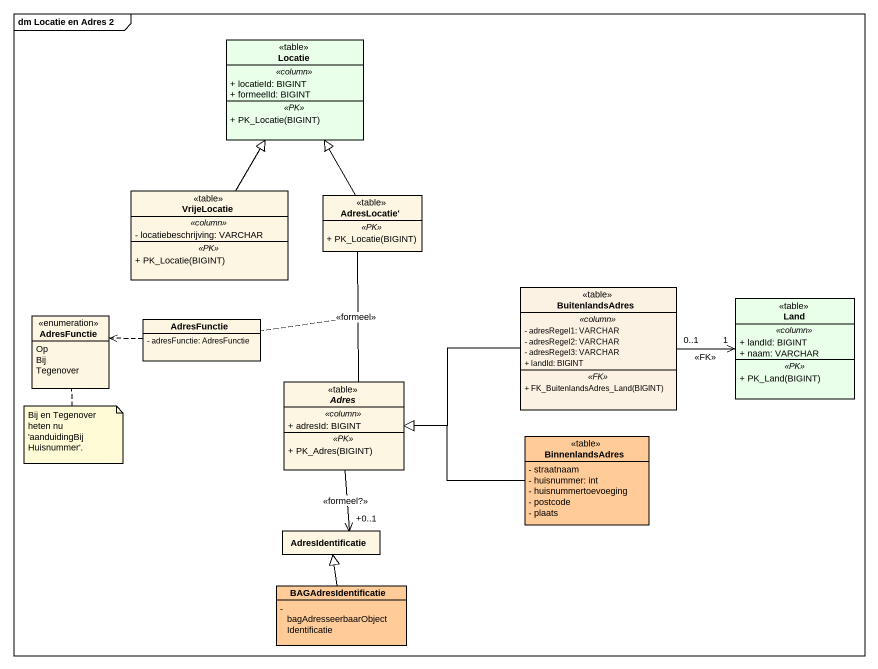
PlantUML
@startuml
mainframe dm Locatie en Adres 2
hide circle
hide empty members
skinparam classAttributeIconSize 0
class Locatie <<table>> #E9FFE9 {
  .. <<column>> ..
  + locatieId: BIGINT
  + formeelId: BIGINT
  .. <<PK>> ..
  + PK_Locatie(BIGINT)
}
class VrijeLocatie <<table>> {
  .. <<column>> ..
  - locatiebeschrijving: VARCHAR
  .. <<PK>> ..
  + PK_Locatie(BIGINT)
}
class "AdresLocatie'" as AdresLocatie <<table>> {
  .. <<PK>> ..
  + PK_Locatie(BIGINT)
}
class BuitenlandsAdres <<table>> #FCF2E3 {
  .. <<column>> ..
  - adresRegel1: VARCHAR
  - adresRegel2: VARCHAR
  - adresRegel3: VARCHAR
  + landId: BIGINT
  .. <<FK>> ..
  + FK_BuitenlandsAdres_Land(BIGINT)
}
class Land <<table>> #E9FFE9 {
  .. <<column>> ..
  + landId: BIGINT
  + naam: VARCHAR
  .. <<PK>> ..
  + PK_Land(BIGINT)
}
enum AdresFunctie {
  Op
  Bij
  Tegenover
}
class "AdresFunctie" as AdresFunctie_2 {
  - adresFunctie: AdresFunctie
}
abstract class Adres <<table>> {
  .. <<column>> ..
  + adresId: BIGINT
  .. <<PK>> ..
  + PK_Adres(BIGINT)
}
class BinnenlandsAdres <<table>> #FFCC99 {
  - straatnaam
  - huisnummer: int
  - huisnummertoevoeging
  - postcode
  - plaats
}
class AdresIdentificatie
class BAGAdresIdentificatie #FFCC99 {
  - bagAdresseerbaarObjectIdentificatie
}
VrijeLocatie -up-|> Locatie
AdresLocatie -up-|> Locatie
AdresLocatie -- Adres : <<formeel>>
(AdresLocatie, Adres) .. AdresFunctie_2
BuitenlandsAdres "0..1" -right-> "1" Land : <<FK>>
BuitenlandsAdres -left-|> Adres
AdresFunctie_2 .left.> AdresFunctie
Adres --> "+0..1" AdresIdentificatie : <<formeel?>>
BinnenlandsAdres -left-|> Adres
BAGAdresIdentificatie -up-|> AdresIdentificatie
note bottom of AdresFunctie : Bij en Tegenover heten nu 'aanduidingBijHuisnummer'.
@enduml
